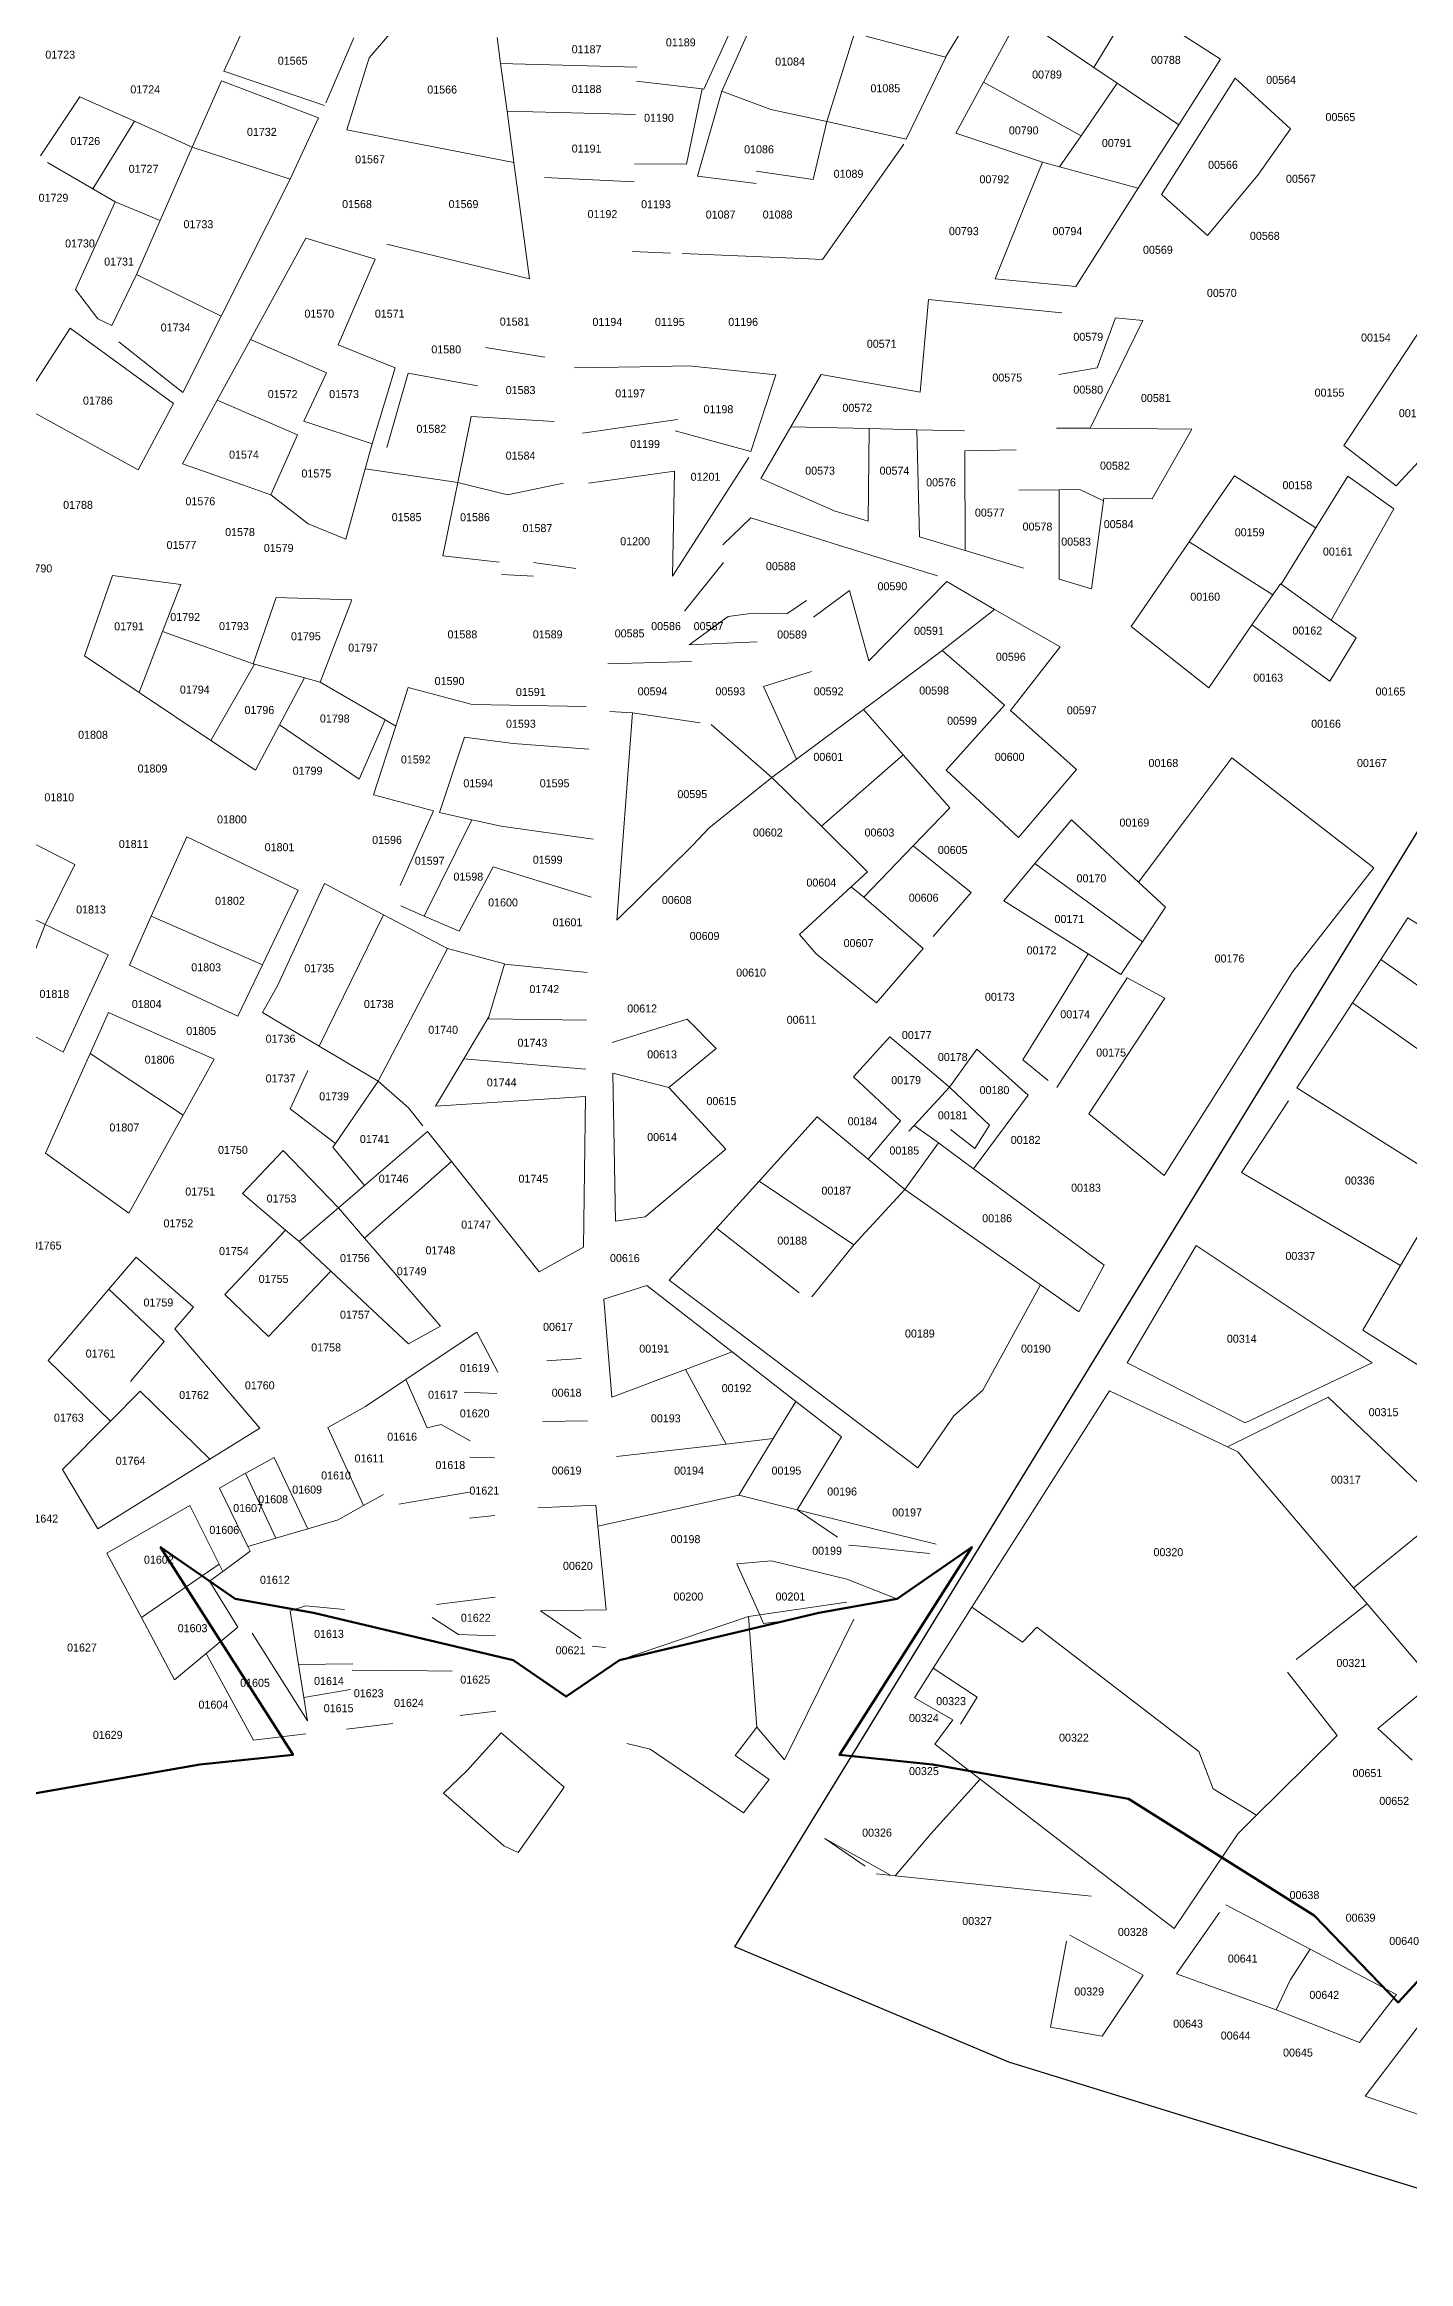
# Model space of a CAD drawing. Header units: metres. Extents: x 245232 to 248406, y 1633796 to 1637634.
# Drawn here: x 245678.9 to 245934.5, y 1634459.5 to 1634875.1 of the extents above; entities that cross this region are included whole.
import ezdxf
from ezdxf.enums import TextEntityAlignment as Align

# ---------------------------------------------------------------- set-up
doc = ezdxf.new("R2010")
doc.units = ezdxf.units.M
doc.header["$MEASUREMENT"] = 0
doc.layers.add('historique_numero_parcelle', color=7, linetype='Continuous')
doc.layers.add('limites_sections', color=7, linetype='Continuous')
doc.layers.add('Limites_Communes', color=7, linetype='Continuous', lineweight=211, plot=False)
doc.layers.add('LIMITES_PARCELLES', color=7, linetype='Continuous', lineweight=0, true_color=0xffffff)
doc.styles.add('Style-FANCY', font='FANCY.shx')

msp = doc.modelspace()

# ---------------------------------------------------------------- linework, layer by layer
at = {"layer": 'Limites_Communes', "color": 210, "lineweight": 80, "flags": 128}
msp.add_lwpolyline([(245985.976, 1634566.262), (245932.561, 1634508.099), (245916.848, 1634524.373), (245882.055, 1634546.259), (245845.313, 1634552.689), (245827.878, 1634554.504), (245852.691, 1634593.447), (245838.713, 1634583.738), (245824.029, 1634581.118), (245786.656, 1634572.255), (245776.681, 1634565.427), (245776.681, 1634565.427), (245766.705, 1634572.255), (245729.332, 1634581.118), (245714.648, 1634583.738), (245700.67, 1634593.447), (245725.483, 1634554.504), (245708.049, 1634552.689), (245671.306, 1634546.259)], dxfattribs=at)
at = {"layer": 'limites_parcelles'}
for p, q in [((245712.532, 1634870.04), (245718.089, 1634882.078)), ((245739.769, 1634872.564), (245747.389, 1634881.454)), ((245812.799, 1634881.966), (245805.862, 1634866.32)), ((245875.566, 1634870.77), (245882.882, 1634882.862)), ((245808.878, 1634880.766), (245802.439, 1634866.717)), ((245825.494, 1634860.637), (245830.695, 1634877.21)), ((245852.681, 1634880.828), (245847.734, 1634872.681)), ((245854.882, 1634867.987), (245861.563, 1634880.248)), ((245861.563, 1634880.248), (245875.566, 1634870.77)), ((245888.676, 1634879.118), (245899.241, 1634872.29)), ((245736.862, 1634876.298), (245731.603, 1634864.12)), ((245763.74, 1634876.374), (245764.387, 1634871.519)), ((245847.734, 1634872.681), (245832.824, 1634876.644)), ((245731.389, 1634863.661), (245712.532, 1634870.04)), ((245735.591, 1634859.087), (245739.769, 1634872.564)), ((245764.387, 1634871.519), (245765.582, 1634862.562)), ((245789.884, 1634870.823), (245764.387, 1634871.519)), ((245847.779, 1634872.669), (245840.391, 1634857.31)), ((245847.734, 1634872.681), (245847.779, 1634872.669)), ((245875.566, 1634870.77), (245879.938, 1634867.811)), ((245899.241, 1634872.29), (245891.438, 1634860.028)), ((245896.099, 1634859.4), (245902.007, 1634868.749)), ((245902.007, 1634868.749), (245912.399, 1634859.272)), ((245678.188, 1634854.17), (245685.545, 1634865.275)), ((245685.545, 1634865.275), (245695.753, 1634860.69)), ((245706.617, 1634855.81), (245712.075, 1634868.231)), ((245712.075, 1634868.231), (245730.289, 1634861.304)), ((245789.825, 1634868.179), (245802.15, 1634866.751)), ((245799.19, 1634852.623), (245802.15, 1634866.751)), ((245801.276, 1634850.413), (245805.862, 1634866.32)), ((245802.439, 1634866.717), (245802.15, 1634866.751)), ((245805.862, 1634866.32), (245815.017, 1634862.86)), ((245849.69, 1634858.46), (245854.882, 1634867.987)), ((245873.136, 1634857.97), (245854.882, 1634867.987)), ((245879.938, 1634867.811), (245873.136, 1634857.97)), ((245891.438, 1634860.028), (245879.938, 1634867.811)), ((245687.992, 1634847.997), (245695.753, 1634860.69)), ((245695.753, 1634860.69), (245706.617, 1634855.81)), ((245730.289, 1634861.304), (245724.923, 1634849.806)), ((245765.582, 1634862.562), (245766.861, 1634852.967)), ((245765.582, 1634862.562), (245789.684, 1634861.923)), ((245815.017, 1634862.86), (245825.494, 1634860.637)), ((245825.494, 1634860.637), (245822.954, 1634849.736)), ((245840.391, 1634857.31), (245825.494, 1634860.637)), ((245746.966, 1634856.827), (245735.591, 1634859.087)), ((245766.861, 1634852.967), (245746.966, 1634856.827)), ((245839.94, 1634856.372), (245824.7, 1634834.782)), ((245865.896, 1634853.017), (245849.69, 1634858.46)), ((245869.108, 1634852.144), (245873.136, 1634857.97)), ((245891.438, 1634860.028), (245883.869, 1634848.133)), ((245888.231, 1634846.948), (245896.099, 1634859.4)), ((245912.399, 1634859.272), (245906.275, 1634850.566)), ((245687.992, 1634847.997), (245679.459, 1634852.974)), ((245706.617, 1634855.81), (245700.581, 1634842.072)), ((245724.923, 1634849.806), (245706.617, 1634855.81)), ((245766.861, 1634852.967), (245769.773, 1634831.13)), ((245789.477, 1634852.691), (245799.19, 1634852.623)), ((245862.429, 1634844.425), (245865.896, 1634853.017)), ((245865.896, 1634853.017), (245869.108, 1634852.144)), ((245869.108, 1634852.144), (245883.869, 1634848.133)), ((245692.159, 1634845.566), (245687.992, 1634847.997)), ((245724.923, 1634849.806), (245712.026, 1634824.125)), ((245789.402, 1634849.343), (245772.596, 1634850.14)), ((245812.265, 1634848.996), (245801.276, 1634850.413)), ((245822.954, 1634849.736), (245812.265, 1634851.324)), ((245883.869, 1634848.133), (245872.147, 1634829.712)), ((245906.275, 1634850.566), (245896.815, 1634839.251)), ((245684.736, 1634829.164), (245692.159, 1634845.566)), ((245700.581, 1634842.072), (245692.159, 1634845.566)), ((245857.069, 1634831.143), (245862.429, 1634844.425)), ((245896.815, 1634839.251), (245888.231, 1634846.948)), ((245696.128, 1634831.94), (245700.581, 1634842.072)), ((245717.508, 1634819.801), (245727.862, 1634838.75)), ((245727.862, 1634838.75), (245740.896, 1634834.841)), ((245769.773, 1634831.13), (245743.09, 1634837.615)), ((245796.232, 1634835.968), (245789.108, 1634836.265)), ((245810.332, 1634835.38), (245798.376, 1634835.879)), ((245820.795, 1634834.944), (245810.332, 1634835.38)), ((245696.128, 1634831.94), (245691.544, 1634822.399)), ((245696.128, 1634831.94), (245712.026, 1634824.125)), ((245740.896, 1634834.841), (245733.974, 1634818.763)), ((245824.7, 1634834.782), (245820.795, 1634834.944)), ((245872.147, 1634829.712), (245857.069, 1634831.143)), ((245688.899, 1634823.638), (245684.736, 1634829.164)), ((245842.977, 1634809.906), (245844.54, 1634827.263)), ((245844.54, 1634827.263), (245869.548, 1634824.799)), ((245691.544, 1634822.399), (245688.899, 1634823.638)), ((245712.026, 1634824.125), (245704.849, 1634809.831)), ((245884.721, 1634823.304), (245874.879, 1634803.17)), ((245876.129, 1634814.443), (245879.589, 1634823.81)), ((245879.589, 1634823.81), (245884.721, 1634823.304)), ((245929.849, 1634811.21), (245938.27, 1634823.921)), ((245674.448, 1634807.466), (245683.73, 1634821.923)), ((245683.73, 1634821.923), (245703.097, 1634807.794)), ((245704.849, 1634809.831), (245692.868, 1634819.352)), ((245711.287, 1634808.416), (245717.508, 1634819.801)), ((245717.508, 1634819.801), (245731.726, 1634813.541)), ((245733.974, 1634818.763), (245744.618, 1634814.433)), ((245761.519, 1634818.299), (245772.652, 1634816.46)), ((245778.233, 1634814.485), (245790.479, 1634814.679)), ((245790.479, 1634814.679), (245799.679, 1634814.825)), ((245799.679, 1634814.825), (245815.977, 1634813.137)), ((245731.726, 1634813.541), (245727.529, 1634804.489)), ((245744.618, 1634814.433), (245740.298, 1634800.206)), ((245743.056, 1634799.557), (245747.071, 1634813.435)), ((245747.071, 1634813.435), (245760.037, 1634811.06)), ((245815.977, 1634813.137), (245811.268, 1634798.791)), ((245818.75, 1634803.421), (245824.428, 1634813.239)), ((245824.428, 1634813.239), (245842.977, 1634809.906)), ((245869.002, 1634813.218), (245876.129, 1634814.443)), ((245922.352, 1634799.894), (245929.849, 1634811.21)), ((245952.188, 1634813.889), (245932.215, 1634792.371)), ((245685.77, 1634801.235), (245674.448, 1634807.466)), ((245703.097, 1634807.794), (245696.473, 1634795.345)), ((245704.77, 1634796.489), (245711.287, 1634808.416)), ((245711.287, 1634808.416), (245726.328, 1634801.9)), ((245727.529, 1634804.489), (245740.298, 1634800.206)), ((245756.337, 1634792.979), (245758.863, 1634805.321)), ((245758.863, 1634805.321), (245774.428, 1634804.432)), ((245797.552, 1634804.81), (245779.713, 1634802.222)), ((245811.268, 1634798.791), (245797.091, 1634802.64)), ((245813.144, 1634793.729), (245818.75, 1634803.421)), ((245833.459, 1634803.068), (245818.75, 1634803.421)), ((245833.459, 1634803.068), (245833.238, 1634785.722)), ((245842.342, 1634802.856), (245833.459, 1634803.068)), ((245842.851, 1634782.808), (245842.342, 1634802.856)), ((245851.331, 1634802.64), (245842.342, 1634802.856)), ((245868.529, 1634803.17), (245874.879, 1634803.17)), ((245874.879, 1634803.17), (245893.896, 1634802.947)), ((245893.896, 1634802.947), (245886.477, 1634789.881)), ((245696.473, 1634795.345), (245685.77, 1634801.235)), ((245726.328, 1634801.9), (245721.354, 1634790.681)), ((245740.298, 1634800.206), (245739.006, 1634795.535)), ((245860.988, 1634799.069), (245851.345, 1634798.938)), ((245851.345, 1634798.938), (245851.416, 1634780.211)), ((245932.215, 1634792.371), (245922.352, 1634799.894)), ((245715.994, 1634792.558), (245704.77, 1634796.489)), ((245739.006, 1634795.535), (245735.354, 1634782.338)), ((245756.337, 1634792.979), (245739.006, 1634795.535)), ((245796.956, 1634795.107), (245780.841, 1634792.874)), ((245810.889, 1634797.634), (245796.601, 1634775.409)), ((245796.601, 1634775.409), (245796.956, 1634795.107)), ((245897.967, 1634788.517), (245901.877, 1634794.216)), ((245901.877, 1634794.216), (245917.154, 1634784.479)), ((245917.154, 1634784.479), (245923.106, 1634794.188)), ((245923.106, 1634794.188), (245931.745, 1634788.033)), ((245721.354, 1634790.681), (245715.994, 1634792.558)), ((245728.339, 1634785.252), (245721.354, 1634790.681)), ((245753.528, 1634779.253), (245756.337, 1634792.979)), ((245765.698, 1634790.681), (245756.337, 1634792.979)), ((245776.135, 1634792.875), (245765.698, 1634790.681)), ((245826.903, 1634787.643), (245813.144, 1634793.729)), ((245869.04, 1634791.609), (245861.451, 1634791.508)), ((245872.894, 1634791.66), (245869.04, 1634791.609)), ((245869.053, 1634774.864), (245869.04, 1634791.609)), ((245877.34, 1634789.527), (245872.894, 1634791.66)), ((245877.411, 1634790.05), (245877.34, 1634789.527)), ((245886.477, 1634789.881), (245877.411, 1634790.05)), ((245806.001, 1634781.293), (245811.292, 1634786.32)), ((245811.292, 1634786.32), (245824.13, 1634782.333)), ((245833.238, 1634785.722), (245826.903, 1634787.643)), ((245877.34, 1634789.527), (245875.084, 1634773.035)), ((245893.403, 1634781.866), (245897.967, 1634788.517)), ((245931.745, 1634788.033), (245920.004, 1634767.184)), ((245735.354, 1634782.338), (245728.339, 1634785.252)), ((245824.13, 1634782.333), (245827.68, 1634781.23)), ((245851.416, 1634780.211), (245842.851, 1634782.808)), ((245882.51, 1634765.992), (245893.403, 1634781.866)), ((245893.403, 1634781.866), (245909.047, 1634771.915)), ((245910.66, 1634773.888), (245917.154, 1634784.479)), ((245764.088, 1634778.037), (245753.528, 1634779.253)), ((245778.504, 1634776.838), (245770.566, 1634777.949)), ((245798.857, 1634768.858), (245806.16, 1634777.952)), ((245827.68, 1634781.23), (245846.217, 1634775.472)), ((245862.346, 1634776.897), (245851.416, 1634780.211)), ((245686.429, 1634760.487), (245691.667, 1634775.568)), ((245691.667, 1634775.568), (245704.457, 1634773.845)), ((245704.457, 1634773.845), (245701.058, 1634765.061)), ((245770.566, 1634775.409), (245764.534, 1634775.727)), ((245833.345, 1634759.55), (245848.015, 1634774.421)), ((245848.015, 1634774.421), (245856.945, 1634769.198)), ((245875.084, 1634773.035), (245869.053, 1634774.864)), ((245909.047, 1634771.915), (245910.488, 1634774.011)), ((245910.488, 1634774.011), (245910.66, 1634773.888)), ((245910.66, 1634773.888), (245920.004, 1634767.184)), ((245718.034, 1634758.958), (245722.306, 1634771.44)), ((245722.306, 1634771.44), (245736.521, 1634770.99)), ((245736.521, 1634770.99), (245730.575, 1634755.545)), ((245821.693, 1634770.826), (245817.989, 1634768.378)), ((245823.02, 1634767.715), (245829.767, 1634772.742)), ((245829.767, 1634772.742), (245833.345, 1634759.55)), ((245847.097, 1634761.498), (245856.945, 1634769.198)), ((245856.945, 1634769.198), (245860.24, 1634767.27)), ((245905.166, 1634766.27), (245909.047, 1634771.915)), ((245909.047, 1634771.915), (245909.047, 1634771.915)), ((245701.058, 1634765.061), (245696.635, 1634753.636)), ((245701.058, 1634765.061), (245718.034, 1634758.958)), ((245807.013, 1634767.848), (245799.735, 1634762.541)), ((245811.643, 1634768.509), (245807.013, 1634767.848)), ((245817.989, 1634768.378), (245811.643, 1634768.509)), ((245860.24, 1634767.27), (245869.214, 1634762.198)), ((245897.076, 1634754.501), (245882.51, 1634765.992)), ((245905.166, 1634766.27), (245897.076, 1634754.501)), ((245919.731, 1634755.72), (245905.166, 1634766.27)), ((245920.004, 1634767.184), (245924.659, 1634763.845)), ((245799.735, 1634762.541), (245812.424, 1634763.097)), ((245847.097, 1634761.498), (245835.24, 1634752.564)), ((245853.051, 1634756.338), (245847.097, 1634761.498)), ((245869.214, 1634762.198), (245859.912, 1634750.216)), ((245924.659, 1634763.845), (245919.731, 1634755.72)), ((245696.635, 1634753.636), (245686.429, 1634760.487)), ((245710.082, 1634744.611), (245718.25, 1634758.899)), ((245718.25, 1634758.899), (245718.034, 1634758.958)), ((245727.626, 1634756.347), (245718.25, 1634758.899)), ((245727.626, 1634756.347), (245722.964, 1634747.529)), ((245727.626, 1634756.347), (245730.575, 1634755.545)), ((245784.478, 1634758.977), (245800.171, 1634759.405)), ((245813.628, 1634754.751), (245822.623, 1634757.529)), ((245710.082, 1634744.611), (245696.635, 1634753.636)), ((245730.575, 1634755.545), (245742.766, 1634748.462)), ((245744.731, 1634747.32), (245747.085, 1634754.559)), ((245747.085, 1634754.559), (245759.075, 1634751.378)), ((245819.824, 1634741.101), (245813.628, 1634754.751)), ((245835.24, 1634752.564), (245832.365, 1634750.398)), ((245858.795, 1634751.213), (245853.051, 1634756.338)), ((245742.766, 1634748.462), (245737.881, 1634737.401)), ((245742.766, 1634748.462), (245744.731, 1634747.32)), ((245759.075, 1634751.378), (245780.417, 1634750.967)), ((245789.067, 1634749.808), (245784.834, 1634750.072)), ((245786.157, 1634710.914), (245789.067, 1634749.808)), ((245789.067, 1634749.808), (245801.767, 1634747.916)), ((245819.824, 1634741.101), (245832.365, 1634750.398)), ((245832.365, 1634750.398), (245839.799, 1634741.947)), ((245847.848, 1634739.062), (245858.795, 1634751.213)), ((245859.912, 1634750.216), (245872.289, 1634739.17)), ((245718.481, 1634739.049), (245710.082, 1634744.611)), ((245722.964, 1634747.529), (245718.481, 1634739.049)), ((245737.881, 1634737.401), (245722.964, 1634747.529)), ((245740.54, 1634734.434), (245744.731, 1634747.32)), ((245752.958, 1634731.097), (245757.589, 1634745.252)), ((245757.589, 1634745.252), (245766.717, 1634744.062)), ((245766.717, 1634744.062), (245780.926, 1634742.998)), ((245803.838, 1634747.607), (245815.215, 1634737.685)), ((245815.215, 1634737.685), (245819.824, 1634741.101)), ((245824.477, 1634728.554), (245839.799, 1634741.947)), ((245839.799, 1634741.947), (245848.576, 1634731.968)), ((245892.606, 1634729.651), (245901.373, 1634741.341)), ((245901.373, 1634741.341), (245928.018, 1634720.748)), ((245815.215, 1634737.685), (245803.415, 1634728.16)), ((245824.477, 1634728.554), (245815.215, 1634737.685)), ((245861.39, 1634726.455), (245847.848, 1634739.062)), ((245872.289, 1634739.17), (245861.39, 1634726.455)), ((245751.791, 1634731.411), (245740.54, 1634734.434)), ((245745.55, 1634717.471), (245751.791, 1634731.411)), ((245848.576, 1634731.968), (245841.711, 1634724.858)), ((245670.666, 1634728.509), (245684.601, 1634721.402)), ((245750.085, 1634711.721), (245758.99, 1634729.78)), ((245758.99, 1634729.78), (245752.958, 1634731.097)), ((245758.99, 1634729.78), (245764.468, 1634728.583)), ((245764.468, 1634728.583), (245781.737, 1634726.108)), ((245803.415, 1634728.16), (245800.372, 1634724.985)), ((245833.135, 1634720.019), (245824.477, 1634728.554)), ((245864.47, 1634721.558), (245871.329, 1634729.768)), ((245871.329, 1634729.768), (245883.917, 1634718.065)), ((245883.917, 1634718.065), (245892.606, 1634729.651)), ((245698.933, 1634711.685), (245705.559, 1634726.554)), ((245705.559, 1634726.554), (245716.039, 1634721.551)), ((245800.372, 1634724.985), (245786.157, 1634710.914)), ((245841.711, 1634724.858), (245832.412, 1634715.229)), ((245841.711, 1634724.858), (245852.531, 1634716.119)), ((245684.601, 1634721.402), (245679.032, 1634710.116)), ((245716.039, 1634721.551), (245726.471, 1634716.571)), ((245763.013, 1634720.91), (245756.596, 1634708.893)), ((245771.444, 1634718.315), (245763.013, 1634720.91)), ((245830.094, 1634717.216), (245833.135, 1634720.019)), ((245858.654, 1634714.597), (245864.47, 1634721.558)), ((245884.642, 1634706.873), (245864.47, 1634721.558)), ((245928.018, 1634720.748), (245912.806, 1634701.304)), ((245679.032, 1634710.116), (245660.854, 1634718.822)), ((245726.471, 1634716.571), (245719.76, 1634702.593)), ((245722.657, 1634698.743), (245731.388, 1634717.793)), ((245731.388, 1634717.793), (245742.427, 1634711.957)), ((245781.323, 1634715.274), (245771.444, 1634718.315)), ((245820.395, 1634708.276), (245830.094, 1634717.216)), ((245830.094, 1634717.216), (245832.412, 1634715.229)), ((245832.412, 1634715.229), (245843.57, 1634705.665)), ((245852.531, 1634716.119), (245845.459, 1634707.868)), ((245888.968, 1634713.37), (245883.917, 1634718.065)), ((245694.843, 1634702.508), (245698.933, 1634711.685)), ((245698.933, 1634711.685), (245719.76, 1634702.593)), ((245742.427, 1634711.957), (245730.361, 1634687.349)), ((245742.427, 1634711.957), (245754.407, 1634705.622)), ((245750.085, 1634711.721), (245745.682, 1634713.634)), ((245756.596, 1634708.893), (245750.085, 1634711.721)), ((245874.498, 1634704.616), (245858.654, 1634714.597)), ((245884.642, 1634706.873), (245888.968, 1634713.37)), ((245929.287, 1634703.586), (245934.382, 1634711.388)), ((245934.382, 1634711.388), (245947.245, 1634703.291)), ((245671.978, 1634692.02), (245679.032, 1634710.116)), ((245679.032, 1634710.116), (245690.84, 1634704.461)), ((245679.032, 1634710.116), (245679.032, 1634710.116)), ((245823.523, 1634704.612), (245820.395, 1634708.276)), ((245880.586, 1634700.781), (245884.642, 1634706.873)), ((245690.84, 1634704.461), (245682.423, 1634686.202)), ((245704.694, 1634697.85), (245694.843, 1634702.508)), ((245719.76, 1634702.593), (245715.116, 1634692.922)), ((245748.154, 1634693.642), (245754.407, 1634705.622)), ((245754.407, 1634705.622), (245765.129, 1634702.746)), ((245765.123, 1634702.726), (245762.205, 1634692.799)), ((245765.129, 1634702.746), (245765.123, 1634702.726)), ((245765.123, 1634702.726), (245780.601, 1634701.124)), ((245834.83, 1634695.468), (245823.523, 1634704.612)), ((245843.57, 1634705.665), (245834.83, 1634695.468)), ((245869.082, 1634695.847), (245874.498, 1634704.616)), ((245874.498, 1634704.616), (245880.586, 1634700.781)), ((245923.994, 1634695.48), (245929.287, 1634703.586)), ((245955.193, 1634685.302), (245929.287, 1634703.586)), ((245719.786, 1634693.619), (245722.657, 1634698.743)), ((245881.761, 1634700.146), (245868.616, 1634679.562)), ((245888.844, 1634696.316), (245881.761, 1634700.146)), ((245912.806, 1634701.304), (245904.377, 1634687.918)), ((245715.116, 1634692.922), (245704.694, 1634697.85)), ((245862.248, 1634684.785), (245869.082, 1634695.847)), ((245874.58, 1634674.671), (245888.844, 1634696.316)), ((245919.79, 1634689.04), (245923.994, 1634695.48)), ((245923.994, 1634695.48), (245950.43, 1634676.729)), ((245682.423, 1634686.202), (245671.978, 1634692.02)), ((245687.47, 1634685.964), (245690.88, 1634693.616)), ((245690.88, 1634693.616), (245700.033, 1634689.581)), ((245730.361, 1634687.349), (245719.786, 1634693.619)), ((245741.442, 1634680.78), (245748.154, 1634693.642)), ((245762.205, 1634692.799), (245757.503, 1634684.939)), ((245762.205, 1634692.799), (245762.11, 1634692.475)), ((245762.11, 1634692.475), (245780.486, 1634692.206)), ((245785.302, 1634688.024), (245799.327, 1634692.363)), ((245799.327, 1634692.363), (245804.744, 1634686.888)), ((245679.133, 1634667.258), (245687.47, 1634685.964)), ((245687.47, 1634685.964), (245695.125, 1634680.871)), ((245700.033, 1634689.581), (245710.681, 1634684.887)), ((245730.361, 1634687.349), (245741.442, 1634680.78)), ((245804.744, 1634686.888), (245795.874, 1634679.609)), ((245830.523, 1634681.58), (245837.337, 1634689.097)), ((245837.337, 1634689.097), (245843.563, 1634683.846)), ((245848.518, 1634679.667), (245853.635, 1634686.787)), ((245853.635, 1634686.787), (245863.256, 1634678.172)), ((245904.377, 1634687.918), (245888.727, 1634663.068)), ((245913.569, 1634679.513), (245919.79, 1634689.04)), ((245710.681, 1634684.887), (245704.881, 1634674.379)), ((245724.923, 1634675.574), (245728.26, 1634682.799)), ((245757.503, 1634684.939), (245752.206, 1634676.082)), ((245780.368, 1634683.029), (245757.503, 1634684.939)), ((245785.892, 1634654.558), (245785.403, 1634682.259)), ((245785.403, 1634682.259), (245795.874, 1634679.609)), ((245839.311, 1634673.317), (245830.523, 1634681.58)), ((245843.563, 1634683.846), (245848.518, 1634679.667)), ((245866.96, 1634680.92), (245862.248, 1634684.785)), ((245695.125, 1634680.871), (245704.881, 1634674.379)), ((245741.442, 1634680.78), (245733.444, 1634669.084)), ((245747.131, 1634675.753), (245741.442, 1634680.78)), ((245752.206, 1634676.082), (245780.302, 1634677.904)), ((245780.302, 1634677.904), (245779.939, 1634649.663)), ((245795.874, 1634679.609), (245806.577, 1634668.014)), ((245848.518, 1634679.667), (245841.871, 1634672.466)), ((245855.979, 1634672.523), (245848.518, 1634679.667)), ((245863.256, 1634678.172), (245853, 1634664.354)), ((245947.084, 1634658.388), (245913.569, 1634679.513)), ((245704.881, 1634674.379), (245694.743, 1634656.013)), ((245733.444, 1634669.084), (245724.923, 1634675.574)), ((245749.8, 1634672.406), (245747.131, 1634675.753)), ((245812.82, 1634662.054), (245823.715, 1634674.071)), ((245823.715, 1634674.071), (245833.256, 1634666.147)), ((245833.256, 1634666.147), (245839.311, 1634673.317)), ((245888.727, 1634663.068), (245874.58, 1634674.671)), ((245903.196, 1634663.628), (245911.984, 1634677.086)), ((245733.444, 1634669.084), (245732.964, 1634668.382)), ((245738.866, 1634661.229), (245750.66, 1634671.327)), ((245750.66, 1634671.327), (245755.154, 1634665.692)), ((245840.104, 1634660.458), (245846.454, 1634669.19)), ((245841.871, 1634672.466), (245840.898, 1634671.412)), ((245841.871, 1634672.466), (245846.454, 1634669.19)), ((245846.454, 1634669.19), (245853, 1634664.354)), ((245848.677, 1634671.73), (245853.262, 1634668.171)), ((245853.262, 1634668.171), (245855.979, 1634672.523)), ((245694.743, 1634656.013), (245679.133, 1634667.258)), ((245716.001, 1634659.688), (245723.618, 1634667.768)), ((245723.618, 1634667.768), (245733.982, 1634657.048)), ((245732.964, 1634668.382), (245738.866, 1634661.229)), ((245755.154, 1634665.692), (245748.527, 1634659.849)), ((245771.612, 1634645.057), (245755.154, 1634665.692)), ((245806.577, 1634668.014), (245791.449, 1634655.351)), ((245833.256, 1634666.147), (245840.104, 1634660.458)), ((245733.982, 1634657.048), (245738.866, 1634661.229)), ((245804.81, 1634653.218), (245812.82, 1634662.054)), ((245830.585, 1634650.111), (245812.82, 1634662.054)), ((245853, 1634664.354), (245877.482, 1634646.267)), ((245933.008, 1634646.227), (245903.196, 1634663.628)), ((245724.098, 1634652.875), (245716.001, 1634659.688)), ((245733.982, 1634657.048), (245726.625, 1634650.75)), ((245733.982, 1634657.048), (245738.89, 1634651.353)), ((245748.527, 1634659.849), (245743.397, 1634655.327)), ((245830.585, 1634650.111), (245840.104, 1634660.458)), ((245860.231, 1634646.328), (245840.104, 1634660.458)), ((245933.008, 1634646.227), (245939.159, 1634656.727)), ((245712.69, 1634640.763), (245724.098, 1634652.875)), ((245724.098, 1634652.875), (245726.625, 1634650.75)), ((245743.397, 1634655.327), (245738.89, 1634651.353)), ((245791.449, 1634655.351), (245785.892, 1634654.558)), ((245795.991, 1634643.489), (245804.81, 1634653.218)), ((245804.81, 1634653.218), (245820.346, 1634641.09)), ((245726.625, 1634650.75), (245732.598, 1634645.143)), ((245738.89, 1634651.353), (245753.13, 1634634.834)), ((245779.939, 1634649.663), (245771.612, 1634645.057)), ((245822.721, 1634640.322), (245830.585, 1634650.111)), ((245881.772, 1634627.965), (245894.684, 1634649.979)), ((245894.684, 1634649.979), (245914.593, 1634636.706)), ((245690.972, 1634641.796), (245696.066, 1634647.811)), ((245696.066, 1634647.811), (245706.809, 1634638.439)), ((245732.598, 1634645.143), (245728.539, 1634640.915)), ((245747.122, 1634631.51), (245732.598, 1634645.143)), ((245865.532, 1634642.606), (245860.231, 1634646.328)), ((245877.482, 1634646.267), (245872.751, 1634637.538)), ((245925.924, 1634634.133), (245933.008, 1634646.227)), ((245684.785, 1634634.491), (245690.972, 1634641.796)), ((245690.972, 1634641.796), (245701.364, 1634631.973)), ((245720.859, 1634632.919), (245712.69, 1634640.763)), ((245728.539, 1634640.915), (245720.859, 1634632.919)), ((245783.741, 1634639.916), (245791.784, 1634642.456)), ((245791.784, 1634642.456), (245807.787, 1634630.022)), ((245812.373, 1634631.116), (245795.991, 1634643.489)), ((245865.532, 1634642.606), (245854.709, 1634622.835)), ((245872.751, 1634637.538), (245865.532, 1634642.606)), ((245706.809, 1634638.439), (245703.349, 1634634.331)), ((245785.216, 1634621.555), (245783.741, 1634639.916)), ((245914.593, 1634636.706), (245927.704, 1634627.965)), ((245679.616, 1634628.388), (245684.785, 1634634.491)), ((245701.364, 1634631.973), (245695.035, 1634624.457)), ((245703.349, 1634634.331), (245719.239, 1634615.761)), ((245753.13, 1634634.834), (245747.122, 1634631.51)), ((245756.449, 1634631.387), (245759.952, 1634633.722)), ((245759.952, 1634633.722), (245763.864, 1634626.239)), ((245937.335, 1634626.907), (245925.924, 1634634.133)), ((245691.262, 1634617.038), (245679.616, 1634628.388)), ((245746.653, 1634624.856), (245756.449, 1634631.387)), ((245773.029, 1634628.361), (245779.487, 1634628.809)), ((245807.787, 1634630.022), (245798.995, 1634626.724)), ((245807.787, 1634630.022), (245819.717, 1634620.753)), ((245828.519, 1634618.923), (245812.373, 1634631.116)), ((245903.916, 1634616.722), (245881.772, 1634627.965)), ((245927.704, 1634627.965), (245903.916, 1634616.722)), ((245739.079, 1634619.807), (245746.653, 1634624.856)), ((245746.653, 1634624.856), (245750.617, 1634615.809)), ((245798.995, 1634626.724), (245785.216, 1634621.555)), ((245806.618, 1634612.766), (245798.995, 1634626.724)), ((245691.262, 1634617.038), (245696.853, 1634622.677)), ((245696.853, 1634622.677), (245709.876, 1634609.929)), ((245736.073, 1634618.134), (245739.079, 1634619.807)), ((245763.681, 1634622.233), (245757.544, 1634622.508)), ((245815.468, 1634613.781), (245819.717, 1634620.753)), ((245819.717, 1634620.753), (245828.232, 1634614.138)), ((245854.709, 1634622.835), (245849.312, 1634618.072)), ((245852.688, 1634582.184), (245878.451, 1634622.738)), ((245878.451, 1634622.738), (245900.59, 1634612.225)), ((245900.59, 1634612.225), (245919.445, 1634621.516)), ((245919.445, 1634621.516), (245932.359, 1634609.213)), ((245682.321, 1634608.018), (245691.262, 1634617.038)), ((245719.239, 1634615.761), (245709.876, 1634609.929)), ((245732.002, 1634615.868), (245736.073, 1634618.134)), ((245738.674, 1634601.212), (245732.002, 1634615.868)), ((245750.617, 1634615.809), (245753.245, 1634616.415)), ((245753.245, 1634616.415), (245758.669, 1634613.373)), ((245772.3, 1634616.969), (245780.649, 1634617.122)), ((245842.567, 1634608.312), (245828.519, 1634618.923)), ((245849.312, 1634618.072), (245842.567, 1634608.312)), ((245786.111, 1634610.415), (245806.618, 1634612.766)), ((245806.618, 1634612.766), (245815.468, 1634613.781)), ((245808.989, 1634603.15), (245815.468, 1634613.781)), ((245828.232, 1634614.138), (245819.976, 1634600.431)), ((245900.59, 1634612.225), (245902.488, 1634611.324)), ((245902.488, 1634611.324), (245924.187, 1634585.811)), ((245688.922, 1634596.878), (245682.321, 1634608.018)), ((245709.876, 1634609.929), (245688.922, 1634596.878)), ((245711.694, 1634604.463), (245716.572, 1634607.278)), ((245716.572, 1634607.278), (245722.269, 1634595.101)), ((245716.643, 1634607.319), (245721.932, 1634610.263)), ((245721.932, 1634610.263), (245728.268, 1634596.878)), ((245758.627, 1634610.32), (245763.256, 1634610.167)), ((245932.359, 1634609.213), (245941.848, 1634600.174)), ((245717.041, 1634593.552), (245711.694, 1634604.463)), ((245738.674, 1634601.212), (245742.445, 1634603.324)), ((245745.308, 1634601.466), (245751.88, 1634602.584)), ((245751.88, 1634602.584), (245758.537, 1634603.715)), ((245808.989, 1634603.15), (245782.615, 1634597.353)), ((245819.976, 1634600.431), (245808.989, 1634603.15)), ((245690.608, 1634592.29), (245706.128, 1634601.249)), ((245706.128, 1634601.249), (245711.643, 1634590.233)), ((245728.268, 1634596.878), (245733.93, 1634598.556)), ((245733.93, 1634598.556), (245738.674, 1634601.212)), ((245758.54, 1634598.895), (245763.289, 1634599.338)), ((245771.379, 1634600.82), (245782.22, 1634601.323)), ((245782.22, 1634601.323), (245782.615, 1634597.353)), ((245827.505, 1634595.278), (245819.976, 1634600.431)), ((245819.976, 1634600.431), (245830.763, 1634597.761)), ((245717.041, 1634593.552), (245722.269, 1634595.101)), ((245722.269, 1634595.101), (245728.268, 1634596.878)), ((245784.172, 1634581.688), (245782.615, 1634597.353)), ((245830.763, 1634597.761), (245845.967, 1634593.998)), ((245924.187, 1634585.811), (245936.328, 1634595.684)), ((245697.065, 1634580.228), (245690.608, 1634592.29)), ((245697.065, 1634580.228), (245711.643, 1634590.233)), ((245711.643, 1634590.233), (245712.32, 1634588.88)), ((245712.32, 1634588.88), (245717.459, 1634592.7)), ((245717.459, 1634592.7), (245717.041, 1634593.552)), ((245808.672, 1634590.291), (245815.11, 1634590.848)), ((245812.924, 1634580.762), (245808.672, 1634590.291)), ((245815.11, 1634590.848), (245829.266, 1634587.409)), ((245832.56, 1634593.527), (245829.615, 1634593.833)), ((245841.653, 1634592.58), (245832.56, 1634593.527)), ((245832.56, 1634593.527), (245832.56, 1634593.527)), ((245844.825, 1634592.25), (245841.653, 1634592.58)), ((245709.853, 1634587.046), (245712.32, 1634588.88)), ((245715.165, 1634578.423), (245709.853, 1634587.046)), ((245829.266, 1634587.409), (245838.621, 1634583.721)), ((245727.845, 1634582.416), (245724.935, 1634581.49)), ((245735.121, 1634581.755), (245727.845, 1634582.416)), ((245763.336, 1634584.052), (245752.349, 1634582.702)), ((245812.924, 1634580.762), (245829.254, 1634583.103)), ((245845.435, 1634570.767), (245852.688, 1634582.184)), ((245862.165, 1634575.605), (245852.688, 1634582.184)), ((245926.75, 1634582.798), (245913.427, 1634572.366)), ((245926.75, 1634582.798), (245924.187, 1634585.811)), ((245936.09, 1634571.817), (245926.75, 1634582.798)), ((245703.305, 1634568.57), (245697.065, 1634580.228)), ((245709.217, 1634573.482), (245715.165, 1634578.423)), ((245724.935, 1634581.49), (245726.526, 1634571.414)), ((245751.555, 1634580.242), (245756.517, 1634577.071)), ((245771.867, 1634581.476), (245784.172, 1634581.688)), ((245779.396, 1634576.323), (245771.867, 1634581.476)), ((245786.656, 1634572.255), (245810.799, 1634580.457)), ((245810.799, 1634580.457), (245812.924, 1634580.762)), ((245812.387, 1634559.687), (245810.799, 1634580.457)), ((245813.648, 1634579.139), (245812.924, 1634580.762)), ((245817.726, 1634579.623), (245813.648, 1634579.139)), ((245830.577, 1634579.928), (245817.546, 1634553.602)), ((245864.864, 1634578.463), (245862.165, 1634575.605)), ((245890.138, 1634559.011), (245864.864, 1634578.463)), ((245717.842, 1634577.321), (245728.193, 1634560.856)), ((245756.517, 1634577.071), (245763.359, 1634576.841)), ((245784.011, 1634574.618), (245781.506, 1634574.879)), ((245709.217, 1634573.482), (245703.305, 1634568.57)), ((245718.049, 1634557.279), (245709.217, 1634573.482)), ((245726.526, 1634571.414), (245736.709, 1634571.568)), ((245726.526, 1634571.414), (245727.498, 1634565.257)), ((245744.016, 1634570.318), (245736.593, 1634570.406)), ((245750.684, 1634570.24), (245744.016, 1634570.318)), ((245755.312, 1634570.185), (245750.684, 1634570.24)), ((245841.909, 1634565.218), (245845.435, 1634570.767)), ((245853.701, 1634565.315), (245845.435, 1634570.767)), ((245911.853, 1634570.018), (245921.143, 1634558.115)), ((245736.23, 1634566.774), (245727.498, 1634565.257)), ((245728.193, 1634560.856), (245727.498, 1634565.257)), ((245849.116, 1634561.095), (245841.909, 1634565.218)), ((245850.526, 1634560.288), (245853.701, 1634565.315)), ((245928.742, 1634559.465), (245939.53, 1634568.403)), ((245763.494, 1634562.678), (245756.791, 1634561.882)), ((245845.738, 1634556.511), (245849.116, 1634561.095)), ((245727.865, 1634558.445), (245718.049, 1634557.279)), ((245744.196, 1634560.385), (245735.489, 1634559.351)), ((245758.025, 1634551.497), (245764.492, 1634558.607)), ((245764.492, 1634558.607), (245776.314, 1634548.477)), ((245812.387, 1634559.687), (245808.352, 1634554.395)), ((245817.546, 1634553.602), (245812.387, 1634559.687)), ((245895.185, 1634555.126), (245890.138, 1634559.011)), ((245921.143, 1634558.115), (245910.272, 1634547.368)), ((245935.172, 1634553.482), (245928.742, 1634559.465)), ((245792.424, 1634555.601), (245788.052, 1634556.637)), ((245802.399, 1634548.773), (245792.424, 1634555.601)), ((245808.352, 1634554.395), (245814.69, 1634549.899)), ((245854.268, 1634549.936), (245845.738, 1634556.511)), ((245897.884, 1634548.141), (245895.185, 1634555.126)), ((245753.663, 1634547.323), (245758.025, 1634551.497)), ((245809.875, 1634543.656), (245802.399, 1634548.773)), ((245814.69, 1634549.899), (245809.875, 1634543.656)), ((245845.02, 1634539.728), (245854.268, 1634549.936)), ((245877.312, 1634532.175), (245854.268, 1634549.936)), ((245765.001, 1634537.479), (245753.663, 1634547.323)), ((245776.314, 1634548.477), (245767.65, 1634536.224)), ((245906.03, 1634543.175), (245897.884, 1634548.141)), ((245910.272, 1634547.368), (245906.03, 1634543.175)), ((245906.03, 1634543.175), (245902.516, 1634539.7)), ((245767.65, 1634536.224), (245765.001, 1634537.479)), ((245832.665, 1634533.662), (245825.136, 1634538.815)), ((245825.136, 1634538.815), (245837.447, 1634531.939)), ((245838.319, 1634531.849), (245845.02, 1634539.728)), ((245902.516, 1634539.7), (245890.603, 1634521.931)), ((245838.319, 1634531.849), (245834.775, 1634532.218)), ((245890.603, 1634521.931), (245877.312, 1634532.175)), ((245846.813, 1634530.965), (245838.319, 1634531.849)), ((245838.319, 1634531.849), (245838.319, 1634531.849)), ((245875.044, 1634528.026), (245846.813, 1634530.965)), ((245891.025, 1634513.476), (245899.076, 1634524.989)), ((245900.249, 1634526.406), (245916.057, 1634518.105)), ((245867.44, 1634503.442), (245870.42, 1634519.566)), ((245871.042, 1634520.704), (245884.752, 1634513.203)), ((245916.057, 1634518.105), (245912.33, 1634512.264)), ((245916.057, 1634518.105), (245932.223, 1634509.616)), ((245884.752, 1634513.203), (245877.116, 1634501.812)), ((245909.72, 1634506.688), (245891.025, 1634513.476)), ((245912.33, 1634512.264), (245909.72, 1634506.688)), ((245932.223, 1634509.616), (245925.295, 1634500.591)), ((245877.116, 1634501.812), (245867.44, 1634503.442)), ((245925.295, 1634500.591), (245909.72, 1634506.688)), ((245926.381, 1634490.541), (245938.136, 1634505.987)), ((245941.145, 1634485.461), (245926.381, 1634490.541))]:
    msp.add_line(p, q, dxfattribs=at)
at = {"layer": 'limites_sections', "flags": 128}
msp.add_lwpolyline([(245980.659, 1634459.522), (245859.63, 1634496.913), (245808.274, 1634518.519), (245962.083, 1634769.837)], dxfattribs=at)

# ---------------------------------------------------------------- texts
at = {"layer": 'historique_numero_parcelle', "style": 'Style-FANCY'}
for s, p in [('01723', (245681.861, 1634873.16)), ('01565', (245725.421, 1634872.024)), ('01187', (245780.491, 1634874.163)), ('01189', (245798.141, 1634875.465)), ('00788', (245889.036, 1634872.179)), ('01084', (245818.608, 1634871.873)), ('00789', (245866.756, 1634869.436)), ('00564', (245910.624, 1634868.434)), ('01724', (245697.792, 1634866.648)), ('01566', (245753.428, 1634866.627)), ('01188', (245780.491, 1634866.72)), ('01085', (245836.47, 1634866.855)), ('01190', (245794.053, 1634861.324)), ('00565', (245921.733, 1634861.453)), ('01726', (245686.547, 1634856.972)), ('01732', (245719.643, 1634858.686)), ('01191', (245780.491, 1634855.556)), ('01086', (245812.795, 1634855.415)), ('00790', (245862.399, 1634858.964)), ('00791', (245879.825, 1634856.596)), ('01727', (245697.482, 1634851.762)), ('01567', (245739.912, 1634853.549)), ('00566', (245899.733, 1634852.508)), ('01089', (245829.568, 1634850.833)), ('00792', (245856.899, 1634849.802)), ('00567', (245914.327, 1634849.89)), ('01729', (245680.602, 1634846.339)), ('01568', (245737.471, 1634845.15)), ('01569', (245757.429, 1634845.15)), ('01192', (245783.464, 1634843.275)), ('01193', (245793.496, 1634845.136)), ('01087', (245805.606, 1634843.197)), ('01088', (245816.28, 1634843.197)), ('01733', (245707.753, 1634841.382)), ('00793', (245851.174, 1634840.078)), ('00794', (245870.591, 1634840.078)), ('00568', (245907.574, 1634839.201)), ('01730', (245685.565, 1634837.78)), ('00569', (245887.534, 1634836.583)), ('01731', (245692.89, 1634834.378)), ('00570', (245899.515, 1634828.511)), ('01570', (245730.41, 1634824.619)), ('01571', (245743.6, 1634824.619)), ('01581', (245767.009, 1634823.131)), ('01194', (245784.381, 1634823.075)), ('01195', (245796.085, 1634823.075)), ('01196', (245809.833, 1634823.075)), ('01734', (245703.48, 1634822.031)), ('01580', (245754.19, 1634817.921)), ('00571', (245835.788, 1634818.966)), ('00579', (245874.489, 1634820.279)), ('00154', (245928.392, 1634820.143)), ('01583', (245768.123, 1634810.292)), ('01197', (245788.654, 1634809.678)), ('00575', (245859.313, 1634812.639)), ('00580', (245874.489, 1634810.378)), ('00155', (245919.697, 1634809.817)), ('01786', (245688.915, 1634808.321)), ('01572', (245723.536, 1634809.547)), ('01573', (245735.054, 1634809.547)), ('01198', (245805.189, 1634806.701)), ('00572', (245831.213, 1634806.967)), ('00581', (245887.15, 1634808.81)), ('00156', (245935.472, 1634805.961)), ('01582', (245751.403, 1634803.035)), ('01574', (245716.29, 1634798.197)), ('01584', (245768.123, 1634798.011)), ('01199', (245791.441, 1634800.189)), ('01575', (245729.852, 1634794.662)), ('01201', (245802.774, 1634794.048)), ('00573', (245824.243, 1634795.186)), ('00574', (245838.184, 1634795.186)), ('00576', (245846.897, 1634793.005)), ('00582', (245879.481, 1634796.13)), ('01576', (245708.116, 1634789.452)), ('00158', (245913.67, 1634792.468)), ('01788', (245685.199, 1634788.783)), ('01585', (245746.758, 1634786.475)), ('01586', (245759.577, 1634786.475)), ('00577', (245856.045, 1634787.333)), ('00578', (245864.976, 1634784.715)), ('00584', (245880.184, 1634785.169)), ('01577', (245704.586, 1634781.265)), ('01578', (245715.547, 1634783.684)), ('01579', (245722.793, 1634780.707)), ('01587', (245771.282, 1634784.428)), ('01200', (245789.583, 1634781.954)), ('00583', (245872.218, 1634781.892)), ('00159', (245904.727, 1634783.635)), ('01790', (245677.582, 1634776.874)), ('00588', (245816.881, 1634777.283)), ('00161', (245921.248, 1634780.027)), ('00590', (245837.792, 1634773.529)), ('00160', (245896.404, 1634771.567)), ('01791', (245694.767, 1634766.015)), ('01792', (245705.278, 1634767.769)), ('01793', (245714.408, 1634766.068)), ('01795', (245727.891, 1634764.154)), ('01588', (245757.22, 1634764.507)), ('01589', (245773.197, 1634764.507)), ('00585', (245788.551, 1634764.696)), ('00586', (245795.379, 1634766.05)), ('00587', (245803.345, 1634766.05)), ('00589', (245818.988, 1634764.478)), ('00591', (245844.638, 1634765.177)), ('00162', (245915.534, 1634765.222)), ('01797', (245738.613, 1634762.027)), ('00596', (245859.979, 1634760.315)), ('01590', (245754.805, 1634755.762)), ('00163', (245908.205, 1634756.389)), ('01794', (245707.082, 1634754.159)), ('01591', (245770.039, 1634753.715)), ('00594', (245792.858, 1634753.832)), ('00593', (245807.421, 1634753.832)), ('00592', (245825.843, 1634753.832)), ('00598', (245845.603, 1634753.988)), ('00165', (245931.119, 1634753.803)), ('01796', (245719.185, 1634750.331)), ('01798', (245733.305, 1634748.736)), ('01593', (245768.181, 1634747.761)), ('00599', (245850.831, 1634748.316)), ('00597', (245873.267, 1634750.28)), ('00166', (245919.052, 1634747.761)), ('01808', (245688.006, 1634745.694)), ('01809', (245699.153, 1634739.368)), ('01799', (245728.209, 1634738.954)), ('01592', (245748.488, 1634741.062)), ('00601', (245825.781, 1634741.553)), ('00600', (245859.762, 1634741.553)), ('00168', (245888.562, 1634740.407)), ('00167', (245927.636, 1634740.407)), ('01594', (245760.193, 1634736.597)), ('01595', (245774.498, 1634736.597)), ('01810', (245681.689, 1634733.971)), ('00595', (245800.296, 1634734.572)), ('01800', (245714.04, 1634729.831)), ('00602', (245814.454, 1634727.373)), ('00603', (245835.365, 1634727.373)), ('00169', (245883.128, 1634729.236)), ('01811', (245695.623, 1634725.226)), ('01801', (245722.957, 1634724.621)), ('01596', (245743.101, 1634725.991)), ('00605', (245849.088, 1634724.1)), ('01597', (245751.089, 1634722.083)), ('01598', (245758.335, 1634719.106)), ('01599', (245773.197, 1634722.269)), ('00170', (245875.085, 1634718.785)), ('01802', (245713.668, 1634714.573)), ('01600', (245764.837, 1634714.268)), ('00608', (245797.374, 1634714.713)), ('00604', (245824.474, 1634717.992)), ('00606', (245843.643, 1634715.155)), ('01813', (245687.634, 1634712.945)), ('01601', (245776.913, 1634710.547)), ('00171', (245870.954, 1634711.165)), ('00609', (245802.602, 1634707.981)), ('00607', (245831.444, 1634706.647)), ('01803', (245709.209, 1634702.106)), ('01735', (245730.394, 1634701.936)), ('00172', (245865.737, 1634705.287)), ('00176', (245900.953, 1634703.763)), ('01742', (245772.566, 1634698.029)), ('00610', (245811.315, 1634701.125)), ('01818', (245680.76, 1634697.128)), ('01804', (245698.062, 1634695.221)), ('01738', (245741.541, 1634695.238)), ('00612', (245790.902, 1634694.393)), ('00173', (245857.912, 1634696.578)), ('00174', (245872.041, 1634693.312)), ('01805', (245708.28, 1634690.197)), ('01740', (245753.617, 1634690.4)), ('00611', (245820.775, 1634692.274)), ('00177', (245842.35, 1634689.417)), ('01736', (245723.149, 1634688.725)), ('01743', (245770.337, 1634687.981)), ('00613', (245794.636, 1634685.791)), ('00178', (245849.093, 1634685.294)), ('00175', (245878.78, 1634686.128)), ('01806', (245700.477, 1634684.8)), ('01737', (245723.149, 1634681.283)), ('00179', (245840.362, 1634680.957)), ('01739', (245733.181, 1634677.933)), ('01744', (245764.578, 1634680.538)), ('00615', (245805.745, 1634677.034)), ('00180', (245856.919, 1634679.091)), ('00184', (245832.199, 1634673.244)), ('00181', (245849.093, 1634674.364)), ('01807', (245693.87, 1634672.089)), ('01741', (245740.798, 1634669.932)), ('00614', (245794.636, 1634670.302)), ('00182', (245862.757, 1634669.761)), ('01750', (245714.223, 1634667.894)), ('00185', (245840.025, 1634667.77)), ('01751', (245708.092, 1634660.079)), ('01746', (245744.328, 1634662.49)), ('01745', (245770.523, 1634662.49)), ('00187', (245827.285, 1634660.251)), ('00183', (245874.061, 1634660.803)), ('00336', (245925.367, 1634662.149)), ('01753', (245723.326, 1634658.776)), ('01752', (245704.005, 1634654.125)), ('01747', (245759.786, 1634653.892)), ('00186', (245857.415, 1634655.08)), ('01765', (245679.326, 1634649.958)), ('01754', (245714.409, 1634648.915)), ('01756', (245737.074, 1634647.612)), ('01748', (245753.097, 1634649.054)), ('00616', (245787.662, 1634647.611)), ('00188', (245819.025, 1634650.889)), ('00337', (245914.22, 1634648.007)), ('01755', (245721.84, 1634643.705)), ('01749', (245747.71, 1634645.147)), ('01759', (245700.253, 1634639.286)), ('01757', (245737.074, 1634637.006)), ('00617', (245775.129, 1634634.724)), ('00189', (245842.936, 1634633.472)), ('00314', (245903.25, 1634632.499)), ('01761', (245689.424, 1634629.716)), ('01758', (245731.686, 1634630.866)), ('01619', (245759.52, 1634627.003)), ('00191', (245793.157, 1634630.642)), ('00190', (245864.674, 1634630.642)), ('01760', (245719.255, 1634623.762)), ('00192', (245808.591, 1634623.239)), ('01762', (245706.941, 1634621.955)), ('01617', (245753.575, 1634622.006)), ('01620', (245759.52, 1634618.497)), ('00618', (245776.747, 1634622.382)), ('00315', (245929.818, 1634618.729)), ('01763', (245683.479, 1634617.702)), ('00193', (245795.33, 1634617.579)), ('01616', (245745.932, 1634614.137)), ('01764', (245695.051, 1634609.621)), ('01610', (245733.544, 1634606.874)), ('01611', (245739.807, 1634610.064)), ('01618', (245754.955, 1634608.821)), ('00619', (245776.747, 1634607.796)), ('00194', (245799.678, 1634607.781)), ('00195', (245817.938, 1634607.781)), ('00317', (245922.758, 1634606.076)), ('01608', (245721.76, 1634602.408)), ('01609', (245728.13, 1634604.216)), ('01621', (245761.325, 1634604.037)), ('00196', (245828.372, 1634603.862)), ('01642', (245678.69, 1634598.788)), ('01607', (245717.062, 1634600.76)), ('00197', (245840.545, 1634599.944)), ('01606', (245712.604, 1634596.667)), ('00198', (245799.026, 1634594.936)), ('01602', (245700.342, 1634591.085)), ('00620', (245778.855, 1634589.931)), ('00199', (245825.546, 1634592.759)), ('00320', (245889.502, 1634592.492)), ('01612', (245722.079, 1634587.31)), ('00200', (245799.562, 1634584.181)), ('00201', (245818.691, 1634584.181)), ('01603', (245706.659, 1634578.246)), ('01613', (245732.217, 1634577.183)), ('01622', (245759.726, 1634580.2)), ('01627', (245685.936, 1634574.623)), ('00621', (245777.486, 1634574.098)), ('01625', (245759.62, 1634568.61)), ('00321', (245923.78, 1634571.733)), ('01605', (245718.363, 1634568.012)), ('01614', (245732.217, 1634568.358)), ('01623', (245739.661, 1634566.058)), ('00323', (245848.79, 1634564.574)), ('01604', (245710.56, 1634563.919)), ('01615', (245734.022, 1634563.254)), ('01624', (245747.199, 1634564.251)), ('00324', (245843.694, 1634561.414)), ('01629', (245690.766, 1634558.249)), ('00322', (245871.805, 1634557.73)), ('00325', (245843.694, 1634551.465)), ('00651', (245926.801, 1634551.087)), ('00652', (245931.817, 1634545.877)), ('00326', (245834.905, 1634539.928)), ('00638', (245915.002, 1634528.238)), ('00327', (245853.67, 1634523.367)), ('00639', (245925.512, 1634523.985)), ('00328', (245882.839, 1634521.32)), ('00640', (245933.687, 1634519.626)), ('00641', (245903.431, 1634516.33)), ('00329', (245874.664, 1634510.155)), ('00642', (245918.718, 1634509.525)), ('00643', (245893.186, 1634504.129)), ('00644', (245902.104, 1634501.896)), ('00645', (245913.782, 1634498.706))]:
    msp.add_text(s, height=1.5, dxfattribs=at).set_placement(p, align=Align.MIDDLE_CENTER)

doc.saveas('drawing.dxf')
